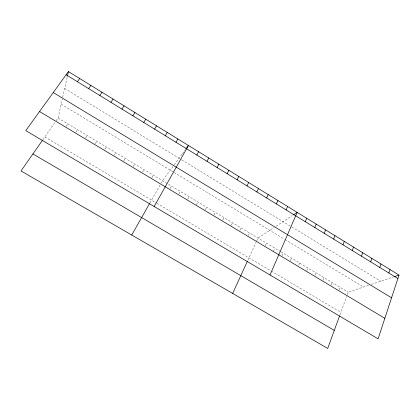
<?xml version="1.0" encoding="UTF-8"?>
<svg xmlns="http://www.w3.org/2000/svg" width="420" height="420" viewBox="0 0 420 420"><rect width="100%" height="100%" fill="white"/><g stroke="black" fill="none" stroke-linecap="round" stroke-linejoin="round"><path stroke-width="0.32" stroke-dasharray="2.1 1.58" d="M56.038 120.929L58.065 118.036L62.281 99.104M62.669 97.356L67.121 77.395M340.001 314.706L346.642 296.478M347.272 294.756L348.206 292.183L369.07 285.154M339.26 289.952L340.216 287.385M331.212 285.133L332.189 282.566M323.122 280.282L324.114 277.72M314.984 275.41L316.003 272.853M306.81 270.512L307.844 267.955M298.804 265.078L299.649 263.036M290.336 260.636L291.412 258.09M282.035 255.665L283.127 253.124M273.467 251.171L274.806 248.126M265.298 245.637L266.438 243.101M247.879 260.211L256.09 242.277M256.636 241.091L258.027 238.056L274.071 227.54M248.393 235.505L249.569 232.979M239.873 230.396L241.07 227.876M231.304 225.267L232.528 222.752M222.695 220.106L223.939 217.597M214.037 214.919L215.303 212.415M205.333 209.706L206.624 207.202M196.324 204.96L197.899 201.968M187.792 199.19L189.126 196.702M178.952 193.893L180.306 191.41M170.058 188.57L171.439 186.086M149.987 202.844L160.225 184.795M161.123 183.215L162.529 180.737L173.119 166.325M151.867 177.665L153.295 175.192M142.553 172.084L144.008 169.622M133.192 166.478L134.673 164.015M123.779 160.834L125.281 158.382M114.314 155.164L115.841 152.717M104.79 149.457L106.349 147.016M95.219 143.719L96.799 141.283M85.591 137.954L87.197 135.524M75.905 132.148L77.543 129.727M66.171 126.315L67.83 123.9M42.987 139.566L55.298 121.989M174.216 164.829L182.091 154.119M182.438 153.647L185.22 149.861M276.029 226.254L292.32 215.586M371.359 284.382L393.855 276.806M44.83 136.93L156.34 202.991M156.875 203.306L270.837 270.821M271.367 271.136L340.872 312.317M58.065 118.036L280.355 251.454M280.912 251.79L348.206 292.183M61.152 104.171L173.57 172.158M174.116 172.489L284.519 239.258M285.065 239.589L363.505 287.028M64.654 88.452L181.225 159.558M181.766 159.884L380.709 281.232"/><path stroke-width="0.63" d="M67.379 76.23L68.413 71.579L399 275.074L378.11 338.867L25.757 130.625L68.413 71.579M388.846 273.01L390.012 269.54M379.774 267.44L380.971 263.975M370.65 261.839L371.879 258.379M339.565 315.903L327.721 348.421L21 170.961L42.614 140.091M361.478 256.2L362.733 252.746M352.244 250.535L353.535 247.086M342.962 244.828L344.279 241.39M333.622 239.096L334.971 235.657M324.23 233.326L325.61 229.892M314.774 227.519L316.192 224.096M305.267 221.681L306.716 218.264M270.013 274.979L297.181 212.399L293.401 214.877M286.083 209.895L287.595 206.493M276.402 203.947L277.951 200.555M232.664 293.428L247.338 261.392M266.663 197.967L268.243 194.581M256.867 191.951L258.478 188.575M247.013 185.897L248.661 182.527M237.095 179.802L238.775 176.442M227.115 173.675L228.832 170.326M217.077 167.512L218.831 164.167M206.976 161.306L208.766 157.972M196.812 155.064L198.639 151.736M154.156 206.509L188.449 145.467L185.934 148.885M131.733 235.027L149.683 203.385M175.985 142.27L177.886 138.962M165.312 135.718L167.255 132.416M154.576 129.119L156.555 125.832M143.766 122.483L145.787 119.201M132.888 115.799L134.946 112.529M121.936 109.074L124.037 105.814M110.917 102.307L113.059 99.057M99.823 95.492L102.008 92.253M88.657 88.63L90.883 85.407M77.417 81.727L79.684 78.514M394.427 276.612L399 275.074M32.923 153.935L334.294 330.382M39.559 111.526L384.841 318.308M53.267 92.552L391.556 297.812M66.103 74.781L397.861 278.549"/></g></svg>
